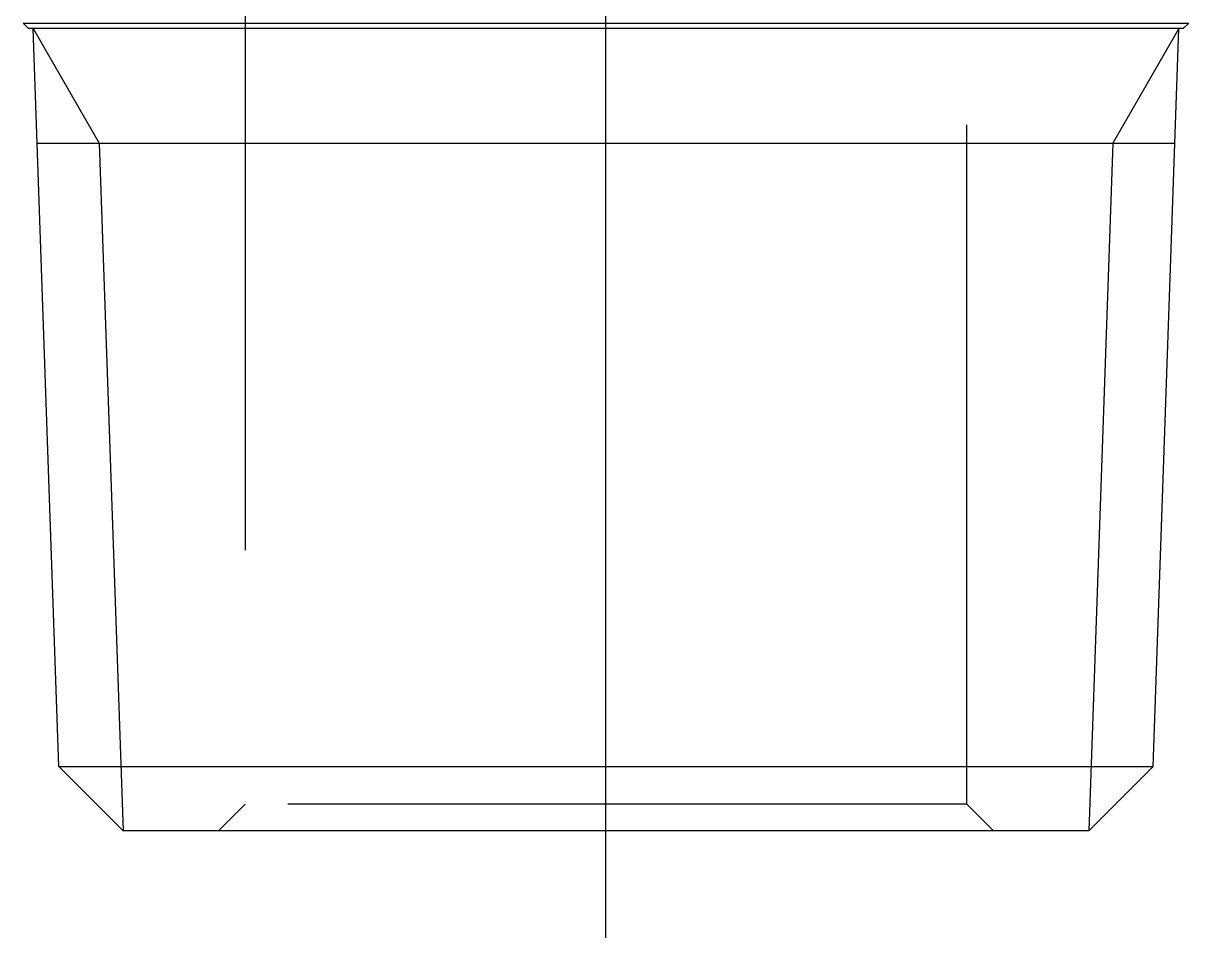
# Model space of a CAD drawing. Extents: x -46.9 to 48.8, y -45.9 to 18.
# Drawn here: x 24.42 to 46.22, y -30.8 to -13.7 of the extents above; entities that cross this region are included whole.
import ezdxf

# ---------------------------------------------------------------- set-up
doc = ezdxf.new("R2010")
doc.units = 0
doc.linetypes.add('CENTER', pattern=[50.8, 31.75, -6.35, 6.35, -6.35])
doc.linetypes.add('DASHED', pattern=[19.05, 12.7, -6.35])
doc.layers.get('0').update_dxf_attribs({"linetype": 'CONTINUOUS'})
doc.layers.add('CENTER', color=1, linetype='CENTER')

msp = doc.modelspace()

# ---------------------------------------------------------------- linework, layer by layer
at = {"color": 3, "linetype": 'DASHED'}
for p, q in [((28.571, 8.2), (28.571, -28.3)), ((42.071, -28.3), (42.071, 8.2)), ((28.571, -28.3), (28.071, -28.8)), ((42.071, -28.3), (28.571, -28.3)), ((42.571, -28.8), (42.071, -28.3))]:
    msp.add_line(p, q, dxfattribs=at)
at = {"color": 7, "linetype": 'CONTINUOUS'}
for p, q in [((24.421, -13.7), (46.221, -13.7)), ((24.521, -13.8), (24.421, -13.7)), ((46.121, -13.8), (46.221, -13.7)), ((46.121, -13.8), (24.521, -13.8)), ((25.087, -27.596), (24.605, -13.8)), ((45.556, -27.596), (46.038, -13.8)), ((24.68, -15.942), (45.963, -15.942)), ((25.087, -27.596), (45.556, -27.596)), ((25.087, -27.596), (26.291, -28.8)), ((45.556, -27.596), (44.352, -28.8)), ((44.352, -28.8), (26.291, -28.8))]:
    msp.add_line(p, q, dxfattribs=at)
at = {"color": 3, "linetype": 'CONTINUOUS'}
for p, q in [((24.605, -13.8), (25.842, -15.942)), ((46.038, -13.8), (44.801, -15.942)), ((25.842, -15.942), (26.291, -28.8)), ((44.801, -15.942), (44.352, -28.8))]:
    msp.add_line(p, q, dxfattribs=at)
at = {"layer": 'CENTER', "color": 1, "linetype": 'CENTER'}
msp.add_line((35.321, -30.8), (35.321, 18), dxfattribs=at)

doc.saveas('drawing.dxf')
